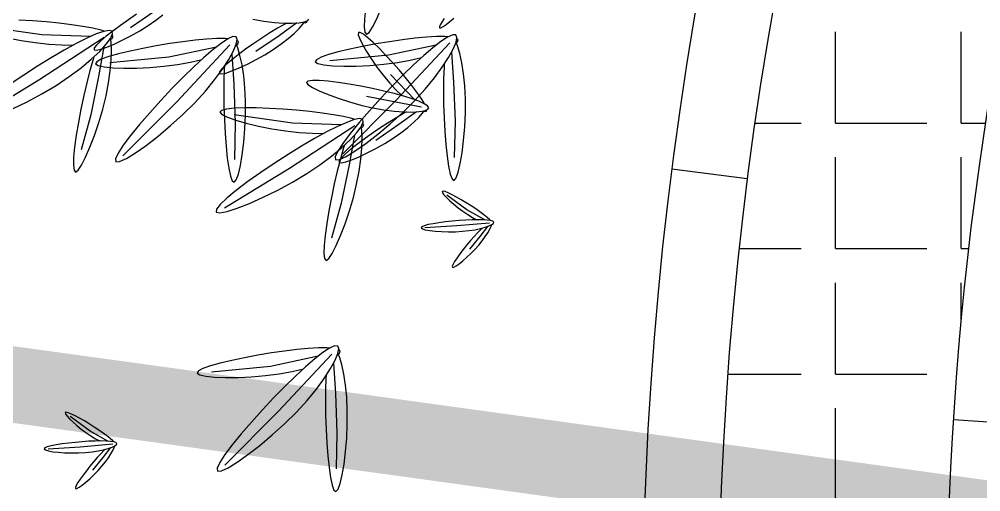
# Model space of a CAD drawing. Extents: x 302512 to 1034855, y -184136 to 410364.
# Drawn here: x 554503 to 560821, y 4161 to 7267 of the extents above; entities that cross this region are included whole.
import ezdxf

# ---------------------------------------------------------------- set-up
doc = ezdxf.new("R2010")
doc.units = 0
doc.header["$MEASUREMENT"] = 0
doc.linetypes.add('DASHED2', pattern=[0.375, 0.25, -0.125])
for name, color, linetype in [('PUB_TEXT', 7, 'Continuous'), ('WALL', 4, 'Continuous'), ('WZ', 2, 'Continuous'), ('坐椅', 7, 'Continuous'), ('树', 80, 'Continuous'), ('植物1', 241, 'Continuous'), ('环境', 8, 'Continuous'), ('绿化', 97, 'Continuous'), ('绿地', 3, 'Continuous')]:
    doc.layers.add(name, color=color, linetype=linetype)
doc.styles.add('DIM_FONT', font='SIMPLEX.shx', dxfattribs={"width": 0.8})

# ---------------------------------------------------------------- blocks, each defined once
blk = doc.blocks.new('A$C11221EFB')
at = {"layer": 'WZ'}
blk.add_arc((25013.5, -2143.5), 30360, 5.83072, 145.47673, dxfattribs=at)
blk = doc.blocks.new('_F43BVI')
at = {"layer": '绿地'}
for p, q in [((0.4343, 0.5825), (0.4285, 0.5959)), ((0.4891, 0.589), (0.4849, 0.5862)), ((0.4945, 0.5855), (0.4891, 0.589)), ((0.498, 0.5777), (0.4945, 0.5855)), ((0.4213, 0.5702), (0.4286, 0.561)), ((0.4286, 0.561), (0.4348, 0.5542)), ((0.4387, 0.5705), (0.4343, 0.5825)), ((0.4417, 0.5607), (0.4387, 0.5705)), ((0.443, 0.5537), (0.4417, 0.5607)), ((0.4728, 0.5651), (0.4695, 0.557)), ((0.4905, 0.5641), (0.5943, 0.3752)), ((0.5045, 0.5821), (0.4939, 0.5812)), ((0.5266, 0.5814), (0.5045, 0.5821)), ((0.516, 0.5609), (0.5969, 0.5404)), ((0.5531, 0.5787), (0.5266, 0.5814)), ((0.5833, 0.5739), (0.5531, 0.5787)), ((0.6164, 0.5667), (0.5833, 0.5739)), ((0.6516, 0.5571), (0.6164, 0.5667)), ((0.4348, 0.5542), (0.4395, 0.5504)), ((0.4395, 0.5504), (0.4423, 0.5501)), ((0.4423, 0.5501), (0.443, 0.5537)), ((0.4624, 0.5345), (0.4553, 0.5074)), ((0.4695, 0.557), (0.4624, 0.5345)), ((0.5969, 0.5404), (0.7008, 0.5108)), ((0.6879, 0.5452), (0.6516, 0.5571)), ((0.724, 0.5316), (0.6879, 0.5452)), ((0.4553, 0.5074), (0.4483, 0.4766)), ((0.4844, 0.5268), (0.47, 0.3927)), ((0.5412, 0.5317), (0.5489, 0.5285)), ((0.5489, 0.5285), (0.5786, 0.5175)), ((0.5786, 0.5175), (0.6113, 0.5065)), ((0.6113, 0.5065), (0.6464, 0.4955)), ((0.7008, 0.5108), (0.796, 0.4771)), ((0.7586, 0.517), (0.724, 0.5316)), ((0.79, 0.5023), (0.7586, 0.517)), ((0.9718, 0.5064), (0.9609, 0.4987)), ((0.9816, 0.5129), (0.9718, 0.5064)), ((0.9986, 0.5143), (0.9783, 0.4261)), ((0.9901, 0.5179), (0.9816, 0.5129)), ((0.9934, 0.5195), (0.9901, 0.5179)), ((1.008, 0.516), (1.0045, 0.5187)), ((1.0057, 0.5062), (1.0253, 0.4771)), ((1.0148, 0.5096), (1.008, 0.516)), ((1.0224, 0.5014), (1.0148, 0.5096)), ((0.6464, 0.4955), (0.6828, 0.485)), ((0.6828, 0.485), (0.7193, 0.4752)), ((0.8169, 0.4881), (0.79, 0.5023)), ((0.8378, 0.4755), (0.8169, 0.4881)), ((0.9373, 0.4803), (0.925, 0.4702)), ((0.9494, 0.4899), (0.9373, 0.4803)), ((0.9863, 0.5043), (0.9443, 0.4663)), ((0.9609, 0.4987), (0.9494, 0.4899)), ((0.9691, 0.4739), (0.9788, 0.4832)), ((1.0054, 0.4899), (1.007, 0.4868)), ((1.007, 0.4868), (1.0132, 0.4751)), ((1.0305, 0.4914), (1.0224, 0.5014)), ((1.0388, 0.4799), (1.0305, 0.4914)), ((1.0471, 0.4671), (1.0388, 0.4799)), ((0.4483, 0.4766), (0.4416, 0.4427)), ((0.502, 0.4455), (0.5046, 0.4774)), ((0.7193, 0.4752), (0.7543, 0.4667)), ((0.7543, 0.4667), (0.7864, 0.4599)), ((0.7864, 0.4599), (0.8141, 0.4551)), ((0.8141, 0.4551), (0.8359, 0.4528)), ((0.8359, 0.4528), (0.8502, 0.4535)), ((0.8512, 0.465), (0.8378, 0.4755)), ((0.8502, 0.4535), (0.8557, 0.4574)), ((0.8557, 0.4574), (0.8512, 0.465)), ((0.9443, 0.4663), (0.8886, 0.4261)), ((0.913, 0.4598), (0.9018, 0.4497)), ((0.925, 0.4702), (0.913, 0.4598)), ((0.9314, 0.4449), (0.9447, 0.4542)), ((0.9447, 0.4542), (0.9574, 0.464)), ((0.9574, 0.464), (0.9691, 0.4739)), ((1.0132, 0.4751), (1.0204, 0.4624)), ((1.0204, 0.4624), (1.0283, 0.4492)), ((1.0253, 0.4771), (1.0496, 0.4388)), ((1.0552, 0.4532), (1.0471, 0.4671)), ((1.0627, 0.4388), (1.0552, 0.4532)), ((0.4416, 0.4427), (0.4353, 0.4065)), ((0.4971, 0.4094), (0.502, 0.4455)), ((0.5658, 0.4265), (0.5425, 0.4176)), ((0.6353, 0.4343), (0.5598, 0.2987)), ((0.5873, 0.434), (0.5658, 0.4265)), ((0.6065, 0.44), (0.5873, 0.434)), ((0.6229, 0.4443), (0.6065, 0.44)), ((0.6291, 0.4454), (0.6229, 0.4443)), ((0.6465, 0.4349), (0.6499, 0.44)), ((0.6499, 0.4446), (0.6466, 0.4461)), ((0.6516, 0.4326), (0.647, 0.4388)), ((0.6499, 0.44), (0.6499, 0.4446)), ((0.6597, 0.4189), (0.6516, 0.4326)), ((0.8836, 0.4317), (0.8777, 0.4246)), ((0.8918, 0.4401), (0.8836, 0.4317)), ((0.9018, 0.4497), (0.8918, 0.4401)), ((0.8944, 0.4229), (0.9057, 0.4289)), ((0.9057, 0.4289), (0.9182, 0.4363)), ((0.9182, 0.4363), (0.9314, 0.4449)), ((0.9783, 0.4261), (0.956, 0.3402)), ((1.0283, 0.4492), (1.0368, 0.4357)), ((1.0368, 0.4357), (1.0455, 0.4225)), ((1.0694, 0.4245), (1.0627, 0.4388)), ((0.3655, 0.3915), (0.3428, 0.4117)), ((0.4353, 0.4065), (0.4296, 0.369)), ((0.49, 0.3719), (0.4971, 0.4094)), ((0.5181, 0.4076), (0.493, 0.3967)), ((0.5425, 0.4176), (0.5181, 0.4076)), ((0.6102, 0.4237), (0.5229, 0.3811)), ((0.6431, 0.4175), (0.6616, 0.3603)), ((0.6682, 0.4017), (0.6597, 0.4189)), ((0.6768, 0.3814), (0.6682, 0.4017)), ((0.8777, 0.4246), (0.8745, 0.4195)), ((0.8745, 0.4195), (0.8746, 0.4167)), ((0.8746, 0.4167), (0.8782, 0.4165)), ((0.8782, 0.4165), (0.8851, 0.4186)), ((0.8851, 0.4186), (0.8944, 0.4229)), ((1.0455, 0.4225), (1.0541, 0.41)), ((1.0541, 0.41), (1.0622, 0.3989)), ((1.0752, 0.4111), (1.0694, 0.4245)), ((1.0797, 0.3992), (1.0752, 0.4111)), ((1.0827, 0.3894), (1.0797, 0.3992)), ((0.3828, 0.3742), (0.3655, 0.3915)), ((0.3933, 0.3608), (0.3828, 0.3742)), ((0.445, 0.374), (0.424, 0.363)), ((0.47, 0.3927), (0.4349, 0.2329)), ((0.4683, 0.3854), (0.445, 0.374)), ((0.493, 0.3967), (0.4683, 0.3854)), ((0.5435, 0.371), (0.5674, 0.3819)), ((0.5674, 0.3819), (0.5879, 0.3925)), ((0.5943, 0.3752), (0.6908, 0.1874)), ((0.6349, 0.3909), (0.6359, 0.385)), ((0.6359, 0.385), (0.6406, 0.3627)), ((0.6851, 0.3585), (0.6768, 0.3814)), ((1.0622, 0.3989), (1.0695, 0.3896)), ((1.0695, 0.3896), (1.0757, 0.3828)), ((1.0757, 0.3828), (1.0804, 0.379)), ((1.0804, 0.379), (1.0832, 0.3787)), ((1.0839, 0.3823), (1.0827, 0.3894)), ((1.0832, 0.3787), (1.0839, 0.3823)), ((0.3292, 0.3714), (0.3549, 0.3601)), ((0.3549, 0.3601), (0.3755, 0.3527)), ((0.3755, 0.3527), (0.3896, 0.3499)), ((0.3896, 0.3499), (0.3958, 0.3524)), ((0.3958, 0.3524), (0.3933, 0.3608)), ((0.4065, 0.353), (0.3934, 0.3443)), ((0.424, 0.363), (0.4065, 0.353)), ((0.4296, 0.369), (0.4248, 0.3316)), ((0.4657, 0.3442), (0.4916, 0.3519)), ((0.4812, 0.3342), (0.49, 0.3719)), ((0.4916, 0.3519), (0.5179, 0.361)), ((0.5179, 0.361), (0.5435, 0.371)), ((0.6406, 0.3627), (0.6464, 0.3385)), ((0.6616, 0.3603), (0.6833, 0.2856)), ((0.6927, 0.3334), (0.6851, 0.3585)), ((0.3857, 0.3373), (0.3845, 0.3326)), ((0.3845, 0.3326), (0.3905, 0.3305)), ((0.3934, 0.3443), (0.3857, 0.3373)), ((0.3905, 0.3305), (0.4027, 0.3308)), ((0.4027, 0.3308), (0.4201, 0.3334)), ((0.4201, 0.3334), (0.4415, 0.3379)), ((0.4248, 0.3316), (0.4209, 0.2957)), ((0.4415, 0.3379), (0.4657, 0.3442)), ((0.4713, 0.2981), (0.4812, 0.3342)), ((0.6464, 0.3385), (0.6531, 0.3129)), ((0.6993, 0.3067), (0.6927, 0.3334)), ((0.4209, 0.2957), (0.4183, 0.263)), ((0.4608, 0.265), (0.4713, 0.2981)), ((0.6531, 0.3129), (0.6606, 0.2867)), ((0.7048, 0.2794), (0.6993, 0.3067)), ((0.6321, 0.2678), (0.6273, 0.2661)), ((0.6366, 0.2631), (0.6321, 0.2678)), ((0.6606, 0.2867), (0.6687, 0.2607)), ((0.7092, 0.2527), (0.7048, 0.2794)), ((0.4183, 0.263), (0.4172, 0.2349)), ((0.4503, 0.2365), (0.4608, 0.265)), ((0.6054, 0.2414), (0.5932, 0.2213)), ((0.6106, 0.2485), (0.6054, 0.2414)), ((0.6275, 0.2433), (0.6831, 0.0351)), ((0.6454, 0.2574), (0.6349, 0.2591)), ((0.638, 0.2547), (0.6366, 0.2631)), ((0.6667, 0.2515), (0.6454, 0.2574)), ((0.6918, 0.2425), (0.6667, 0.2515)), ((0.6687, 0.2607), (0.6769, 0.2361)), ((0.72, 0.2306), (0.6918, 0.2425)), ((0.7122, 0.2279), (0.7092, 0.2527)), ((0.4172, 0.2349), (0.4177, 0.2131)), ((0.4177, 0.2131), (0.4202, 0.1989)), ((0.4318, 0.1995), (0.4404, 0.2141)), ((0.4404, 0.2141), (0.4503, 0.2365)), ((0.5932, 0.2213), (0.5798, 0.1967)), ((0.6515, 0.2341), (0.7252, 0.1948)), ((0.6769, 0.2361), (0.685, 0.2139)), ((0.685, 0.2139), (0.6927, 0.1952)), ((0.7139, 0.2061), (0.7122, 0.2279)), ((0.7504, 0.2157), (0.72, 0.2306)), ((0.7822, 0.198), (0.7504, 0.2157)), ((0.3099, 0.1959), (0.3133, 0.201)), ((0.3134, 0.2056), (0.3101, 0.2071)), ((0.315, 0.1936), (0.3105, 0.1998)), ((0.3133, 0.201), (0.3134, 0.2056)), ((0.3231, 0.1799), (0.315, 0.1936)), ((0.4202, 0.1989), (0.4249, 0.1941)), ((0.4249, 0.1941), (0.4318, 0.1995)), ((0.5798, 0.1967), (0.5656, 0.1684)), ((0.6127, 0.2085), (0.5666, 0.0817)), ((0.669, 0.1997), (0.6757, 0.1948)), ((0.6757, 0.1948), (0.7019, 0.177)), ((0.6927, 0.1952), (0.6996, 0.181)), ((0.7129, 0.1763), (0.7142, 0.1885)), ((0.7142, 0.1885), (0.7139, 0.2061)), ((0.7252, 0.1948), (0.819, 0.1413)), ((0.8146, 0.1778), (0.7822, 0.198)), ((0.3065, 0.1785), (0.325, 0.1213)), ((0.3316, 0.1627), (0.3231, 0.1799)), ((0.3402, 0.1424), (0.3316, 0.1627)), ((0.5656, 0.1684), (0.551, 0.1371)), ((0.6996, 0.181), (0.7055, 0.1725)), ((0.7019, 0.177), (0.7311, 0.1584)), ((0.7055, 0.1725), (0.71, 0.1707)), ((0.71, 0.1707), (0.7129, 0.1763)), ((0.8465, 0.1559), (0.8146, 0.1778)), ((0.2983, 0.1519), (0.2994, 0.146)), ((0.2994, 0.146), (0.3041, 0.1237)), ((0.3485, 0.1195), (0.3402, 0.1424)), ((0.551, 0.1371), (0.5363, 0.1035)), ((0.6103, 0.1254), (0.6205, 0.1558)), ((0.7311, 0.1584), (0.7624, 0.1394)), ((0.7624, 0.1394), (0.7953, 0.1205)), ((0.819, 0.1413), (0.9033, 0.0858)), ((0.8765, 0.1334), (0.8465, 0.1559)), ((0.9035, 0.1116), (0.8765, 0.1334)), ((0.3041, 0.1237), (0.3098, 0.0995)), ((0.325, 0.1213), (0.3467, 0.0466)), ((0.3561, 0.0944), (0.3485, 0.1195)), ((0.5969, 0.0915), (0.6103, 0.1254)), ((0.7953, 0.1205), (0.8284, 0.1023)), ((0.9263, 0.0915), (0.9035, 0.1116)), ((0.3098, 0.0995), (0.3165, 0.074)), ((0.3627, 0.0677), (0.3561, 0.0944)), ((0.5666, 0.0817), (0.4943, -0.065)), ((0.5363, 0.1035), (0.5218, 0.0684)), ((0.5811, 0.0568), (0.5969, 0.0915)), ((0.8284, 0.1023), (0.8604, 0.0857)), ((0.8604, 0.0857), (0.8899, 0.0713)), ((0.9435, 0.0742), (0.9263, 0.0915)), ((0.3165, 0.074), (0.3241, 0.0477)), ((0.3683, 0.0404), (0.3627, 0.0677)), ((0.5218, 0.0684), (0.5081, 0.0332)), ((0.5635, 0.0223), (0.5811, 0.0568)), ((0.8899, 0.0713), (0.9157, 0.0601)), ((0.9157, 0.0601), (0.9363, 0.0527)), ((0.954, 0.0608), (0.9435, 0.0742)), ((0.9566, 0.0524), (0.954, 0.0608)), ((0.3241, 0.0477), (0.3321, 0.0217)), ((0.3726, 0.0137), (0.3683, 0.0404)), ((0.5081, 0.0332), (0.4957, -0.0006)), ((0.6831, 0.0351), (0.7319, -0.1704)), ((0.9363, 0.0527), (0.9503, 0.0498)), ((0.9503, 0.0498), (0.9566, 0.0524)), ((0.3058, 0.0091), (0.3015, 0.0063)), ((0.3112, 0.0057), (0.3058, 0.0091)), ((0.3211, 0.0022), (0.3105, 0.0014)), ((0.3146, -0.0022), (0.3112, 0.0057)), ((0.3432, 0.0016), (0.3211, 0.0022)), ((0.3321, 0.0217), (0.3403, -0.0029)), ((0.3698, -0.0011), (0.3432, 0.0016)), ((0.3756, -0.0111), (0.3726, 0.0137)), ((0.5452, -0.0104), (0.5635, 0.0223)), ((1.207, 0.0113), (1.2027, 0.0085)), ((1.2124, 0.0078), (1.207, 0.0113)), ((1.2223, 0.0044), (1.2117, 0.0036)), ((1.2158, 0), (1.2124, 0.0078)), ((1.2444, 0.0038), (1.2223, 0.0044)), ((1.271, 0.0011), (1.2444, 0.0038)), ((1.3012, -0.0038), (1.271, 0.0011)), ((0.2862, -0.0229), (0.2791, -0.0454)), ((0.2895, -0.0148), (0.2862, -0.0229)), ((0.3071, -0.0158), (0.4109, -0.2047)), ((0.3326, -0.019), (0.4136, -0.0395)), ((0.3403, -0.0029), (0.3484, -0.0251)), ((0.3484, -0.0251), (0.3561, -0.0438)), ((0.4, -0.006), (0.3698, -0.0011)), ((0.3773, -0.0329), (0.3756, -0.0111)), ((0.4331, -0.0132), (0.4, -0.006)), ((0.4682, -0.0227), (0.4331, -0.0132)), ((0.5045, -0.0347), (0.4682, -0.0227)), ((0.4957, -0.0006), (0.4854, -0.0318)), ((0.5271, -0.04), (0.5452, -0.0104)), ((1.1874, -0.0207), (1.1803, -0.0432)), ((1.1907, -0.0126), (1.1874, -0.0207)), ((1.2083, -0.0136), (1.3121, -0.2025)), ((1.2338, -0.0168), (1.3148, -0.0373)), ((1.3343, -0.011), (1.3012, -0.0038)), ((1.3694, -0.0206), (1.3343, -0.011)), ((1.4057, -0.0325), (1.3694, -0.0206)), ((0.2791, -0.0454), (0.272, -0.0724)), ((0.3011, -0.0531), (0.2866, -0.1872)), ((0.3561, -0.0438), (0.3631, -0.058)), ((0.3578, -0.0482), (0.3656, -0.0514)), ((0.3656, -0.0514), (0.3953, -0.0623)), ((0.3763, -0.0626), (0.3776, -0.0505)), ((0.3776, -0.0505), (0.3773, -0.0329)), ((0.4136, -0.0395), (0.5175, -0.0691)), ((0.4854, -0.0318), (0.4776, -0.0588)), ((0.5407, -0.0483), (0.5045, -0.0347)), ((0.5101, -0.0652), (0.5271, -0.04)), ((0.5752, -0.0629), (0.5407, -0.0483)), ((1.1803, -0.0432), (1.1732, -0.0702)), ((1.2023, -0.0509), (1.1878, -0.185)), ((1.259, -0.046), (1.2668, -0.0492)), ((1.2668, -0.0492), (1.2965, -0.0601)), ((1.3148, -0.0373), (1.4187, -0.0669)), ((1.4419, -0.0461), (1.4057, -0.0325)), ((1.4764, -0.0607), (1.4419, -0.0461)), ((0.272, -0.0724), (0.265, -0.1033)), ((0.3631, -0.058), (0.3689, -0.0665)), ((0.3689, -0.0665), (0.3734, -0.0683)), ((0.3734, -0.0683), (0.3763, -0.0626)), ((0.3953, -0.0623), (0.428, -0.0734)), ((0.428, -0.0734), (0.463, -0.0844)), ((0.4776, -0.0588), (0.4729, -0.0801)), ((0.4952, -0.0845), (0.5101, -0.0652)), ((0.5175, -0.0691), (0.6126, -0.1027)), ((0.6067, -0.0776), (0.5752, -0.0629)), ((0.6336, -0.0917), (0.6067, -0.0776)), ((1.1732, -0.0702), (1.1662, -0.1011)), ((1.2965, -0.0601), (1.3292, -0.0712)), ((1.3292, -0.0712), (1.3642, -0.0822)), ((1.4187, -0.0669), (1.5138, -0.1006)), ((1.5079, -0.0754), (1.4764, -0.0607)), ((1.5348, -0.0895), (1.5079, -0.0754)), ((0.265, -0.1033), (0.2583, -0.1372)), ((0.3186, -0.1343), (0.3213, -0.1024)), ((0.463, -0.0844), (0.4995, -0.0949)), ((0.4729, -0.0801), (0.472, -0.0945)), ((0.472, -0.0945), (0.4753, -0.1003)), ((0.4753, -0.1003), (0.4833, -0.0967)), ((0.4833, -0.0967), (0.4952, -0.0845)), ((0.4995, -0.0949), (0.5359, -0.1046)), ((0.5359, -0.1046), (0.571, -0.1131)), ((0.6544, -0.1044), (0.6336, -0.0917)), ((0.6678, -0.1149), (0.6544, -0.1044)), ((1.1662, -0.1011), (1.1595, -0.135)), ((1.2198, -0.1322), (1.2225, -0.1003)), ((1.3642, -0.0822), (1.4007, -0.0927)), ((1.4007, -0.0927), (1.4371, -0.1024)), ((1.4371, -0.1024), (1.4722, -0.1109)), ((1.5556, -0.1022), (1.5348, -0.0895)), ((1.569, -0.1127), (1.5556, -0.1022)), ((0.571, -0.1131), (0.6031, -0.12)), ((0.6031, -0.12), (0.6308, -0.1247)), ((0.6308, -0.1247), (0.6525, -0.127)), ((0.6525, -0.127), (0.6669, -0.1264)), ((0.6669, -0.1264), (0.6723, -0.1224)), ((0.6723, -0.1224), (0.6678, -0.1149)), ((1.2149, -0.1683), (1.2198, -0.1322)), ((1.4722, -0.1109), (1.5043, -0.1178)), ((1.5043, -0.1178), (1.532, -0.1226)), ((1.532, -0.1226), (1.5537, -0.1248)), ((1.5537, -0.1248), (1.5681, -0.1242)), ((1.5681, -0.1242), (1.5735, -0.1202)), ((1.5735, -0.1202), (1.569, -0.1127)), ((0.2583, -0.1372), (0.252, -0.1733)), ((0.3137, -0.1704), (0.3186, -0.1343)), ((1.1595, -0.135), (1.1532, -0.1712)), ((0.1783, -0.1895), (0.17, -0.1666)), ((0.252, -0.1733), (0.2463, -0.2108)), ((0.3067, -0.208), (0.3137, -0.1704)), ((1.1532, -0.1712), (1.1475, -0.2087)), ((1.1878, -0.185), (1.1527, -0.3448)), ((1.2079, -0.2058), (1.2149, -0.1683)), ((0.1548, -0.1877), (0.1765, -0.2624)), ((0.1859, -0.2146), (0.1783, -0.1895)), ((0.2463, -0.2108), (0.2414, -0.2483)), ((0.2866, -0.1872), (0.2515, -0.3469)), ((0.2979, -0.2456), (0.3067, -0.208)), ((0.4109, -0.2047), (0.5075, -0.3925)), ((1.1475, -0.2087), (1.1426, -0.2461)), ((1.1991, -0.2435), (1.2079, -0.2058)), ((1.3121, -0.2025), (1.4087, -0.3903)), ((0.1464, -0.2351), (0.1539, -0.2613)), ((0.1926, -0.2413), (0.1859, -0.2146)), ((0.1539, -0.2613), (0.1619, -0.2873)), ((0.1981, -0.2686), (0.1926, -0.2413)), ((0.2414, -0.2483), (0.2376, -0.2841)), ((0.2879, -0.2818), (0.2979, -0.2456)), ((1.1426, -0.2461), (1.1388, -0.282)), ((1.1891, -0.2796), (1.1991, -0.2435)), ((0.1619, -0.2873), (0.1701, -0.3119)), ((0.2024, -0.2953), (0.1981, -0.2686)), ((0.2376, -0.2841), (0.2349, -0.3169)), ((0.2774, -0.3149), (0.2879, -0.2818)), ((1.1388, -0.282), (1.1361, -0.3147)), ((1.1786, -0.3127), (1.1891, -0.2796)), ((0.1701, -0.3119), (0.1783, -0.3341)), ((0.1848, -0.3157), (0.18, -0.3174)), ((0.1892, -0.3203), (0.1848, -0.3157)), ((0.2054, -0.3201), (0.2024, -0.2953)), ((0.2349, -0.3169), (0.2338, -0.3449)), ((0.2669, -0.3434), (0.2774, -0.3149)), ((1.1361, -0.3147), (1.135, -0.3427)), ((1.1681, -0.3412), (1.1786, -0.3127)), ((0.1581, -0.3421), (0.1458, -0.3622)), ((0.1632, -0.335), (0.1581, -0.3421)), ((0.1783, -0.3341), (0.1859, -0.3528)), ((0.1801, -0.3402), (0.2357, -0.5484)), ((0.198, -0.3261), (0.1875, -0.3243)), ((0.1907, -0.3288), (0.1892, -0.3203)), ((0.2194, -0.332), (0.198, -0.3261)), ((0.2071, -0.3419), (0.2054, -0.3201)), ((0.2074, -0.3595), (0.2071, -0.3419)), ((0.2445, -0.3409), (0.2194, -0.332)), ((0.2338, -0.3449), (0.2344, -0.3668)), ((0.2726, -0.3529), (0.2445, -0.3409)), ((0.2571, -0.3657), (0.2669, -0.3434)), ((1.135, -0.3427), (1.1356, -0.3646)), ((1.1583, -0.3635), (1.1681, -0.3412)), ((0.1458, -0.3622), (0.1325, -0.3868)), ((0.1859, -0.3528), (0.1929, -0.367)), ((0.1929, -0.367), (0.1987, -0.3755)), ((0.2032, -0.3773), (0.2061, -0.3717)), ((0.2041, -0.3494), (0.2778, -0.3887)), ((0.2061, -0.3717), (0.2074, -0.3595)), ((0.2344, -0.3668), (0.2369, -0.3809)), ((0.2484, -0.3804), (0.2571, -0.3657)), ((0.303, -0.3678), (0.2726, -0.3529)), ((0.3349, -0.3855), (0.303, -0.3678)), ((1.1356, -0.3646), (1.1381, -0.3788)), ((1.1496, -0.3782), (1.1583, -0.3635)), ((0.1325, -0.3868), (0.1183, -0.4151)), ((0.1654, -0.375), (0.1192, -0.5017)), ((0.1987, -0.3755), (0.2032, -0.3773)), ((0.2216, -0.3838), (0.2284, -0.3887)), ((0.2284, -0.3887), (0.2546, -0.4065)), ((0.2369, -0.3809), (0.2415, -0.3858)), ((0.2415, -0.3858), (0.2484, -0.3804)), ((0.2778, -0.3887), (0.3716, -0.4422)), ((0.3673, -0.4057), (0.3349, -0.3855)), ((1.1381, -0.3788), (1.1427, -0.3836)), ((1.1427, -0.3836), (1.1496, -0.3782)), ((0.1183, -0.4151), (0.1037, -0.4464)), ((0.2546, -0.4065), (0.2837, -0.425)), ((0.2837, -0.425), (0.3151, -0.4441)), ((0.3991, -0.4276), (0.3673, -0.4057)), ((0.1037, -0.4464), (0.0889, -0.48)), ((0.163, -0.4581), (0.1732, -0.4277)), ((0.3151, -0.4441), (0.348, -0.463)), ((0.3716, -0.4422), (0.4559, -0.4977)), ((0.4292, -0.45), (0.3991, -0.4276)), ((0.4562, -0.4719), (0.4292, -0.45)), ((0.1496, -0.4919), (0.163, -0.4581)), ((0.348, -0.463), (0.3811, -0.4812)), ((0.4789, -0.492), (0.4562, -0.4719)), ((0.1192, -0.5017), (0.047, -0.6484)), ((0.0889, -0.48), (0.0744, -0.515)), ((0.1337, -0.5267), (0.1496, -0.4919)), ((0.3811, -0.4812), (0.4131, -0.4978)), ((0.4131, -0.4978), (0.4426, -0.5121)), ((0.4962, -0.5093), (0.4789, -0.492)), ((0.0744, -0.515), (0.0607, -0.5502)), ((0.1162, -0.5612), (0.1337, -0.5267)), ((0.4426, -0.5121), (0.4683, -0.5234)), ((0.4683, -0.5234), (0.4889, -0.5308)), ((0.4889, -0.5308), (0.503, -0.5336)), ((0.5067, -0.5227), (0.4962, -0.5093)), ((0.503, -0.5336), (0.5092, -0.5311)), ((0.5092, -0.5311), (0.5067, -0.5227)), ((0.2357, -0.5484), (0.2846, -0.7538)), ((0.0979, -0.5939), (0.1162, -0.5612)), ((1.249, -0.6635), (1.2405, -0.6685)), ((1.2523, -0.6619), (1.249, -0.6635)), ((1.267, -0.6654), (1.2634, -0.6627)), ((1.2083, -0.6915), (1.1962, -0.7011)), ((1.2452, -0.6771), (1.2032, -0.7151)), ((1.2199, -0.6827), (1.2083, -0.6915)), ((1.2307, -0.675), (1.2199, -0.6827)), ((1.2405, -0.6685), (1.2307, -0.675)), ((1.2576, -0.6671), (1.2373, -0.7553)), ((1.2644, -0.6915), (1.2659, -0.6946)), ((1.2646, -0.6753), (1.2843, -0.7043)), ((1.2737, -0.6718), (1.267, -0.6654)), ((1.2813, -0.6801), (1.2737, -0.6718)), ((1.2894, -0.69), (1.2813, -0.6801)), ((1.2977, -0.7015), (1.2894, -0.69)), ((1.2032, -0.7151), (1.1475, -0.7553)), ((1.1839, -0.7112), (1.1719, -0.7216)), ((1.1962, -0.7011), (1.1839, -0.7112)), ((1.2037, -0.7272), (1.2164, -0.7174)), ((1.2164, -0.7174), (1.228, -0.7075)), ((1.228, -0.7075), (1.2378, -0.6982)), ((1.2659, -0.6946), (1.2722, -0.7063)), ((1.2722, -0.7063), (1.2793, -0.719)), ((1.2843, -0.7043), (1.3086, -0.7426)), ((1.3061, -0.7143), (1.2977, -0.7015)), ((1.3141, -0.7282), (1.3061, -0.7143)), ((1.1507, -0.7413), (1.1425, -0.7497)), ((1.1607, -0.7317), (1.1507, -0.7413)), ((1.1719, -0.7216), (1.1607, -0.7317)), ((1.1771, -0.7451), (1.1904, -0.7365)), ((1.1904, -0.7365), (1.2037, -0.7272)), ((1.2793, -0.719), (1.2872, -0.7322)), ((1.2872, -0.7322), (1.2957, -0.7457)), ((1.3216, -0.7426), (1.3141, -0.7282)), ((1.3284, -0.7569), (1.3216, -0.7426)), ((1.1366, -0.7568), (1.1334, -0.7619)), ((1.1334, -0.7619), (1.1335, -0.7647)), ((1.1335, -0.7647), (1.1372, -0.7649)), ((1.1425, -0.7497), (1.1366, -0.7568)), ((1.1372, -0.7649), (1.144, -0.7628)), ((1.144, -0.7628), (1.1533, -0.7585)), ((1.1533, -0.7585), (1.1646, -0.7525)), ((1.1646, -0.7525), (1.1771, -0.7451)), ((1.2373, -0.7553), (1.215, -0.8412)), ((1.2957, -0.7457), (1.3044, -0.759)), ((1.3044, -0.759), (1.313, -0.7714)), ((1.313, -0.7714), (1.3212, -0.7825)), ((1.3341, -0.7703), (1.3284, -0.7569)), ((1.3386, -0.7822), (1.3341, -0.7703)), ((1.3212, -0.7825), (1.3285, -0.7918)), ((1.3285, -0.7918), (1.3347, -0.7986)), ((1.3416, -0.792), (1.3386, -0.7822)), ((1.3429, -0.7991), (1.3416, -0.792)), ((1.3347, -0.7986), (1.3393, -0.8024)), ((1.3393, -0.8024), (1.3422, -0.8027)), ((1.3422, -0.8027), (1.3429, -0.7991))]:
    blk.add_line(p, q, dxfattribs=at)
for points in [[(0.5556, 0.374), (0.5774, 0.334), (0.6, 0.2947), (0.6224, 0.2577), (0.6437, 0.2246), (0.6631, 0.197), (0.6795, 0.1765), (0.6922, 0.1648), (0.7002, 0.1636), (0.7028, 0.1737), (0.7004, 0.194), (0.6935, 0.2225), (0.6828, 0.2574), (0.6688, 0.2966), (0.652, 0.3383), (0.633, 0.3806), (0.6124, 0.4217), (0.5909, 0.4597), (0.569, 0.4939), (0.5476, 0.5237), (0.5275, 0.5486), (0.5093, 0.568), (0.4938, 0.5813), (0.4819, 0.5879), (0.4742, 0.5872), (0.4713, 0.579), (0.473, 0.5637), (0.4788, 0.5424), (0.4884, 0.5158), (0.5013, 0.4848), (0.517, 0.4503), (0.5353, 0.413)], [(0.9658, 0.4365), (0.9615, 0.4179), (0.9576, 0.3993), (0.9543, 0.3814), (0.9517, 0.365), (0.95, 0.351), (0.9495, 0.34), (0.9502, 0.3328), (0.9523, 0.3302), (0.956, 0.3326), (0.9609, 0.3396), (0.9667, 0.3505), (0.9731, 0.3644), (0.9797, 0.3806), (0.9861, 0.3984), (0.992, 0.4169), (0.997, 0.4356), (1.0009, 0.4535), (1.0036, 0.4703), (1.0052, 0.4857), (1.0059, 0.4991), (1.0056, 0.5102), (1.0045, 0.5187), (1.0026, 0.5241), (1, 0.5261), (0.9968, 0.5243), (0.993, 0.5191), (0.9889, 0.5108), (0.9845, 0.4998), (0.9798, 0.4864), (0.9751, 0.4712), (0.9704, 0.4544)], [(0.5443, 0.3218), (0.5283, 0.2932), (0.5129, 0.2644), (0.4989, 0.2365), (0.4869, 0.2109), (0.4775, 0.1885), (0.4713, 0.1706), (0.469, 0.1585), (0.4713, 0.1531), (0.4785, 0.1554), (0.4899, 0.1646), (0.5047, 0.1797), (0.5218, 0.1996), (0.5404, 0.2232), (0.5594, 0.2494), (0.578, 0.2771), (0.5951, 0.3054), (0.61, 0.3331), (0.6225, 0.3595), (0.6325, 0.384), (0.64, 0.4058), (0.6449, 0.4243), (0.6471, 0.4388), (0.6465, 0.4486), (0.6432, 0.453), (0.637, 0.4517), (0.6284, 0.4448), (0.6176, 0.4331), (0.6051, 0.4171), (0.5911, 0.3974), (0.576, 0.3745), (0.5603, 0.3491)], [(0.6452, 0.0431), (0.6569, -0.0009), (0.6694, -0.0444), (0.6823, -0.0857), (0.6951, -0.123), (0.7073, -0.1544), (0.7183, -0.1782), (0.7279, -0.1926), (0.7353, -0.1957), (0.7403, -0.1865), (0.7428, -0.1662), (0.743, -0.1369), (0.7409, -0.1005), (0.7366, -0.0591), (0.7303, -0.0145), (0.722, 0.0311), (0.7118, 0.0758), (0.7, 0.1179), (0.6869, 0.1563), (0.6733, 0.1904), (0.6597, 0.2194), (0.6467, 0.2426), (0.6349, 0.2592), (0.6248, 0.2684), (0.6172, 0.2696), (0.6124, 0.2623), (0.6104, 0.2472), (0.611, 0.225), (0.6139, 0.1969), (0.619, 0.1638), (0.6261, 0.1264), (0.6349, 0.0859)], [(0.3722, -0.2059), (0.3941, -0.2458), (0.4167, -0.2851), (0.4391, -0.3222), (0.4604, -0.3553), (0.4797, -0.3829), (0.4962, -0.4033), (0.5088, -0.415), (0.5168, -0.4163), (0.5194, -0.4061), (0.517, -0.3858), (0.5102, -0.3573), (0.4995, -0.3225), (0.4854, -0.2833), (0.4686, -0.2415), (0.4496, -0.1992), (0.4291, -0.1582), (0.4075, -0.1202), (0.3856, -0.086), (0.3643, -0.0561), (0.3441, -0.0312), (0.3259, -0.0119), (0.3105, 0.0014), (0.2986, 0.008), (0.2908, 0.0073), (0.2879, -0.0009), (0.2896, -0.0161), (0.2955, -0.0374), (0.305, -0.064), (0.3179, -0.095), (0.3337, -0.1296), (0.3519, -0.1668)], [(1.2734, -0.2037), (1.2953, -0.2437), (1.3179, -0.283), (1.3403, -0.32), (1.3616, -0.3531), (1.3809, -0.3807), (1.3974, -0.4012), (1.41, -0.4128), (1.418, -0.4141), (1.4206, -0.4039), (1.4182, -0.3836), (1.4114, -0.3551), (1.4007, -0.3203), (1.3866, -0.2811), (1.3698, -0.2394), (1.3508, -0.197), (1.3303, -0.156), (1.3087, -0.118), (1.2868, -0.0838), (1.2655, -0.054), (1.2453, -0.0291), (1.2271, -0.0097), (1.2117, 0.0036), (1.1998, 0.0102), (1.192, 0.0095), (1.1891, 0.0013), (1.1908, -0.0139), (1.1967, -0.0353), (1.2062, -0.0619), (1.2191, -0.0929), (1.2349, -0.1274), (1.2531, -0.1646)], [(1.2248, -0.7449), (1.2205, -0.7635), (1.2165, -0.7821), (1.2132, -0.8), (1.2106, -0.8164), (1.209, -0.8304), (1.2084, -0.8414), (1.2091, -0.8486), (1.2112, -0.8513), (1.2149, -0.8488), (1.2198, -0.8418), (1.2257, -0.8309), (1.232, -0.817), (1.2386, -0.8008), (1.245, -0.783), (1.2509, -0.7645), (1.2559, -0.7459), (1.2598, -0.7279), (1.2625, -0.7111), (1.2642, -0.6957), (1.2648, -0.6823), (1.2645, -0.6712), (1.2634, -0.6627), (1.2615, -0.6573), (1.2589, -0.6553), (1.2557, -0.6571), (1.252, -0.6623), (1.2478, -0.6706), (1.2434, -0.6817), (1.2388, -0.695), (1.2341, -0.7102), (1.2294, -0.727)]]:
    blk.add_lwpolyline(points, close=True, dxfattribs=at)
for points in [[(0.2585, 0.0664), (0.2734, 0.0941), (0.2859, 0.1205), (0.296, 0.145), (0.3034, 0.1668), (0.3083, 0.1853), (0.3105, 0.1998), (0.3099, 0.2096), (0.3066, 0.214)], [(0.2893, -0.6425), (0.2829, -0.598), (0.2747, -0.5524), (0.2645, -0.5076), (0.2526, -0.4656), (0.2396, -0.4271), (0.226, -0.393), (0.2123, -0.3641), (0.1993, -0.3409), (0.1875, -0.3243), (0.1775, -0.3151), (0.1699, -0.3138), (0.1651, -0.3212), (0.1631, -0.3363), (0.1636, -0.3584), (0.1666, -0.3865), (0.1717, -0.4197), (0.1787, -0.457), (0.1875, -0.4976), (0.1979, -0.5404), (0.2095, -0.5844), (0.2221, -0.6279)]]:
    blk.add_lwpolyline(points, dxfattribs=at)
at = {"style": 'DIM_FONT', "width": 0.7, "flags": 9}
for tag in ['YSIZE', 'XSIZE']:
    blk.add_attdef(tag, (0, 0), '', height=0.5, dxfattribs=at)
blk = doc.blocks.new('ZU')
at = {"layer": '绿地', "xscale": 1.5, "yscale": 1.5, "zscale": 0.001, "rotation": 260.5308552460376}
blk.add_blockref('_F43BVI', (-0.8522, 0.1655), dxfattribs=at)
blk = doc.blocks.new('A$C0B5A7686')
at = {"layer": '树', "linetype": 'ByBlock', "xscale": 640, "yscale": 640, "zscale": 640, "rotation": 151.15692544915}
blk.add_blockref('ZU', (642.8, 1492.6), dxfattribs=at)
blk = doc.blocks.new('A$C750B0621')
at = {"layer": '树'}
blk.add_blockref('A$C0B5A7686', (0, 0), dxfattribs=at)
blk = doc.blocks.new('A$C5AB93D8E')
at = {"layer": '绿化', "xscale": 0.8, "yscale": 0.8, "zscale": 0.8}
blk.add_blockref('A$C750B0621', (0, 0), dxfattribs=at)
blk = doc.blocks.new('A$C68DB62A4')
at = {"layer": '绿化', "rotation": 236.3690562220917}
blk.add_blockref('A$C5AB93D8E', (801.7, 2393.5), dxfattribs=at)
blk = doc.blocks.new('_F37GYG')
at = {"layer": '绿化', "linetype": 'ByBlock', "xscale": 0.2867748092958204, "yscale": 0.2867748092958204, "zscale": 0.2867748092958204}
blk.add_blockref('A$C68DB62A4', (-306.06, -300.5), dxfattribs=at)
at = {"style": 'DIM_FONT', "width": 0.8, "flags": 9}
for tag in ['YSIZE', 'XSIZE']:
    blk.add_attdef(tag, (0, 0), '', height=0.5, dxfattribs=at)

msp = doc.modelspace()

# ---------------------------------------------------------------- hatches: boundary and pattern name
at = {"layer": '环境'}
h = msp.add_hatch(dxfattribs=at)
h.set_pattern_fill('ANGLE,_O', color=256, scale=3000)
h.set_pattern_definition([(0, (-609984.1, -119640.8), (0, 825), [600, -225]), (90, (-609984.1, -119640.8), (-825, 5e-14), [600, -225])])
h.paths.add_polyline_path([(559117.7, 4224.6), (560610.9, 4018.8, -0.15133), (564904.1, 16327.7), (563965.8, 17028.3, 0.01616), (563114.4, 15794.2), (562837.7, 15972.2, 0.133254)])
h.paths.add_polyline_path([(559768.2, -2335.8, 0.00064), (561296.1, -2261.4, -0.072067), (560610.9, 4018.8), (559117.7, 4224.6, 0.070394)])

# ---------------------------------------------------------------- linework, layer by layer
msp.add_line((558790.4, 6283.7), (559286.4, 6220.5))
msp.add_arc((582626.2, 3243.2), 22029, 355.4182, 194.47036)
at = {"layer": 'PUB_TEXT', "linetype": 'DASHED2', "ltscale": 11501}
msp.add_lwpolyline([(563796.8, 36592.6, 500, 500, 0), (551656.8, 5252.6, 500, 500, 0), (621476.8, -4367.4, 500, 500, 0), (623106.8, 9562.6, 500, 500, 0), (625396.8, 21632.6, 500, 500, 0), (604461.6, 30528.5, 500, 500, 0), (605476.8, 35172.6, 500, 500, 0)], format="xyseb", dxfattribs=at)
at = {"layer": '植物1', "color": 6}
for radius, end in [(24029, 193.48383), (23529, 193.71605)]:
    msp.add_arc((582626.2, 3243.2), radius, 147.24879, end, dxfattribs=at)
at = {"layer": '环境', "ltscale": 100}
msp.add_line((560641.3, 4635.3), (562637.3, 4508.9), dxfattribs=at)

# ---------------------------------------------------------------- block references
at = {"layer": 'WALL', "rotation": 358}
msp.add_blockref('A$C11221EFB', (557702.8, 6258.4), dxfattribs=at)
at = {"layer": '坐椅', "xscale": 10.78272, "yscale": 10.78272, "zscale": 10.78272}
msp.add_blockref('_F37GYG', (555642.1, 7402.7), dxfattribs=at)

doc.saveas('drawing.dxf')
